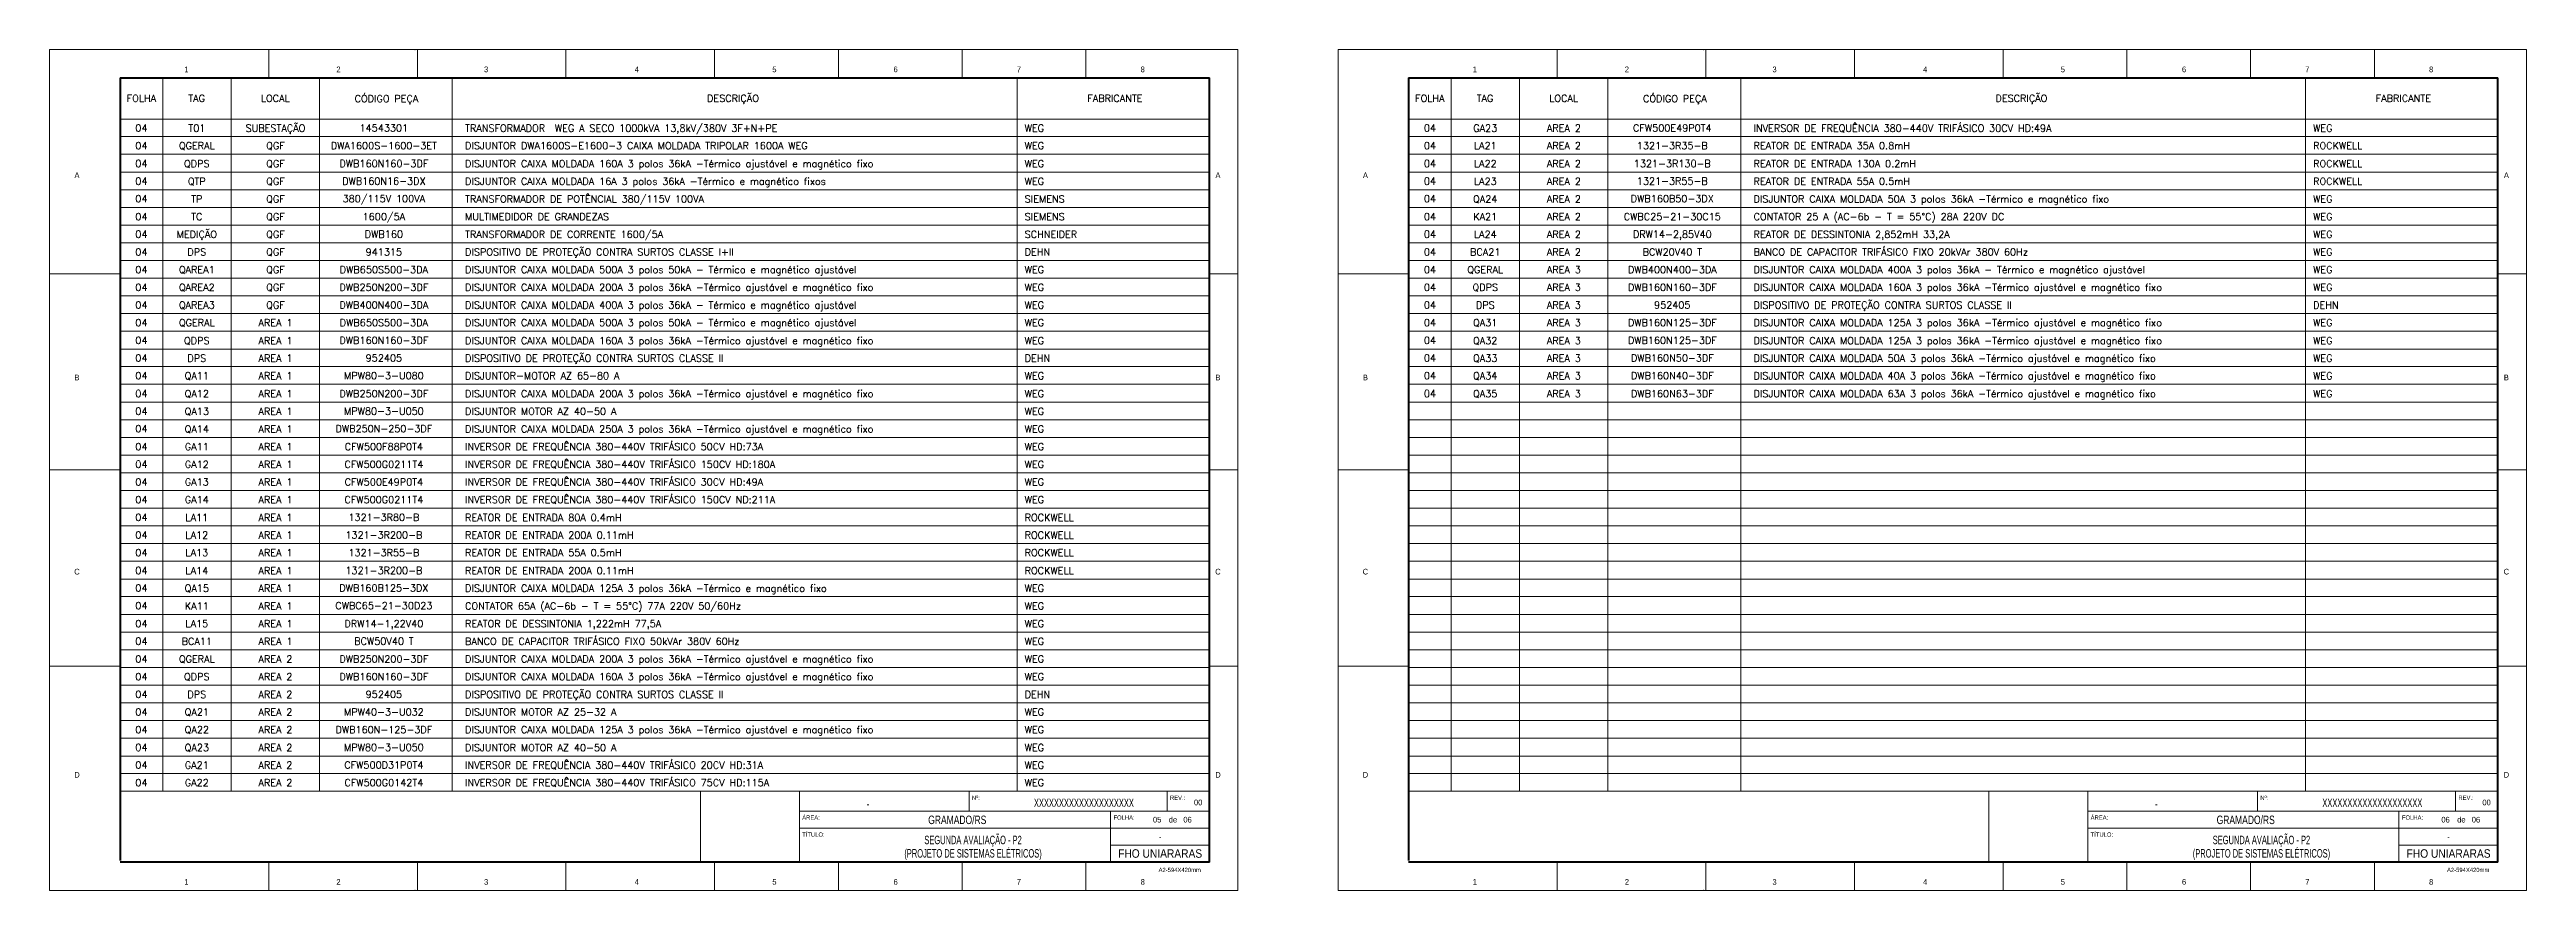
# Model space of a CAD drawing. Header units: millimetres. Extents: x 0 to 3814, y 0 to 420.
# Drawn here: x 2576 to 3814, y 0 to 420 of the extents above; entities that cross this region are included whole.
import ezdxf
from ezdxf.enums import TextEntityAlignment as Align

# ---------------------------------------------------------------- set-up
doc = ezdxf.new("R2010")
doc.units = ezdxf.units.MM
doc.layers.add('Texto capa', color=7, linetype='Continuous')
doc.styles.add('romans', font='romans.shx')
doc.styles.add('Style-INTL_ENGINEERING', font='INTL_ENGINEERING.shx')

msp = doc.modelspace()

# ---------------------------------------------------------------- linework, layer by layer
at = {"color": 7, "linetype": 'Continuous', "lineweight": 0}
for p, q in [((2576, 0.1), (2576, 420.1)), ((3170, 420.1), (2576, 420.1)), ((2685.6, 420.1), (2685.6, 406)), ((2759.9, 420.1), (2759.9, 406)), ((2759.9, 409.3), (2759.9, 406)), ((2834.1, 420.1), (2834.1, 406)), ((2908.4, 420.1), (2908.4, 406)), ((2908.4, 406), (2908.4, 409.3)), ((2970.3, 406), (2970.3, 420.1)), ((3032.1, 406), (3032.1, 420.1)), ((3094, 406), (3094, 420.1)), ((3170, 0.1), (3170, 420.1)), ((3220, 0.1), (3220, 420.1)), ((3814, 420.1), (3220, 420.1)), ((3329.6, 420.1), (3329.6, 406)), ((3403.9, 420.1), (3403.9, 406)), ((3403.9, 409.3), (3403.9, 406)), ((3478.1, 420.1), (3478.1, 406)), ((3552.4, 420.1), (3552.4, 406)), ((3552.4, 406), (3552.4, 409.3)), ((3614.3, 406), (3614.3, 420.1)), ((3676.1, 406), (3676.1, 420.1)), ((3738, 406), (3738, 420.1)), ((3814, 0.1), (3814, 420.1)), ((2632.6, 406), (2632.6, 49.6)), ((2666.7, 406), (2666.7, 49.6)), ((2710.9, 406), (2710.9, 49.6)), ((2777.3, 406), (2777.3, 49.6)), ((3059.6, 406), (3059.6, 49.6)), ((3276.6, 406), (3276.6, 49.6)), ((3310.7, 406), (3310.7, 49.6)), ((3354.9, 406), (3354.9, 49.6)), ((3421.3, 406), (3421.3, 49.6)), ((3703.6, 406), (3703.6, 49.6)), ((3155.8, 385.4), (2611.3, 385.4)), ((3799.8, 385.4), (3255.3, 385.4)), ((3155.8, 376.6), (2611.3, 376.6)), ((3799.8, 376.6), (3255.3, 376.6)), ((3155.8, 367.8), (2611.3, 367.8)), ((3799.8, 367.8), (3255.3, 367.8)), ((3155.8, 358.9), (2611.3, 358.9)), ((3155.8, 350.1), (2611.3, 350.1)), ((3799.8, 358.9), (3255.3, 358.9)), ((3799.8, 350.1), (3255.3, 350.1)), ((3155.8, 341.2), (2611.3, 341.2)), ((3799.8, 341.2), (3255.3, 341.2)), ((3155.8, 332.4), (2611.3, 332.4)), ((3155.8, 323.6), (2611.3, 323.6)), ((3799.8, 332.4), (3255.3, 332.4)), ((3799.8, 323.6), (3255.3, 323.6)), ((3155.8, 314.7), (2611.3, 314.7)), ((3799.8, 314.7), (3255.3, 314.7)), ((2611.4, 308), (2576, 308)), ((3155.8, 305.9), (2611.3, 305.9)), ((3155.9, 308), (3170, 308)), ((3255.4, 308), (3220, 308)), ((3799.8, 305.9), (3255.3, 305.9)), ((3799.9, 308), (3814, 308)), ((3155.8, 297.1), (2611.3, 297.1)), ((3155.8, 288.2), (2611.3, 288.2)), ((3799.8, 297.1), (3255.3, 297.1)), ((3799.8, 288.2), (3255.3, 288.2)), ((3155.8, 279.4), (2611.3, 279.4)), ((3799.8, 279.4), (3255.3, 279.4)), ((3155.8, 270.5), (2611.3, 270.5)), ((3155.8, 261.7), (2611.3, 261.7)), ((3799.8, 270.5), (3255.3, 270.5)), ((3799.8, 261.7), (3255.3, 261.7)), ((3155.8, 252.9), (2611.3, 252.9)), ((3799.8, 252.9), (3255.3, 252.9)), ((3155.8, 244), (2611.3, 244)), ((3799.8, 244), (3255.3, 244)), ((3155.8, 235.2), (2611.3, 235.2)), ((3155.8, 226.3), (2611.3, 226.3)), ((3799.8, 235.2), (3255.3, 235.2)), ((3799.8, 226.3), (3255.3, 226.3)), ((3155.8, 217.5), (2611.3, 217.5)), ((3799.8, 217.5), (3255.3, 217.5)), ((2611.4, 210.1), (2576, 210.1)), ((3155.8, 208.7), (2611.3, 208.7)), ((3155.8, 199.8), (2611.3, 199.8)), ((3155.9, 210.1), (3170, 210.1)), ((3255.4, 210.1), (3220, 210.1)), ((3799.8, 208.7), (3255.3, 208.7)), ((3799.8, 199.8), (3255.3, 199.8)), ((3799.9, 210.1), (3814, 210.1)), ((3155.8, 191), (2611.3, 191)), ((3799.8, 191), (3255.3, 191)), ((3155.8, 182.1), (2611.3, 182.1)), ((3799.8, 182.1), (3255.3, 182.1)), ((3155.8, 173.3), (2611.3, 173.3)), ((3155.8, 164.5), (2611.3, 164.5)), ((3799.8, 173.3), (3255.3, 173.3)), ((3799.8, 164.5), (3255.3, 164.5)), ((3155.8, 155.6), (2611.3, 155.6)), ((3799.8, 155.6), (3255.3, 155.6)), ((3155.8, 146.8), (2611.3, 146.8)), ((3155.8, 137.9), (2611.3, 137.9)), ((3799.8, 146.8), (3255.3, 146.8)), ((3799.8, 137.9), (3255.3, 137.9)), ((3155.8, 129.1), (2611.3, 129.1)), ((3799.8, 129.1), (3255.3, 129.1)), ((2611.4, 112.1), (2576, 112.1)), ((3155.8, 120.3), (2611.3, 120.3)), ((3155.8, 111.4), (2611.3, 111.4)), ((3155.9, 112.1), (3170, 112.1)), ((3255.4, 112.1), (3220, 112.1)), ((3799.8, 120.3), (3255.3, 120.3)), ((3799.8, 111.4), (3255.3, 111.4)), ((3799.9, 112.1), (3814, 112.1)), ((3155.8, 102.6), (2611.3, 102.6)), ((3799.8, 102.6), (3255.3, 102.6)), ((3155.8, 93.7), (2611.3, 93.7)), ((3799.8, 93.7), (3255.3, 93.7)), ((3155.8, 84.9), (2611.3, 84.9)), ((3155.8, 76.1), (2611.3, 76.1)), ((3799.8, 84.9), (3255.3, 84.9)), ((3799.8, 76.1), (3255.3, 76.1)), ((3155.8, 67.2), (2611.3, 67.2)), ((3799.8, 67.2), (3255.3, 67.2)), ((3155.8, 58.4), (2611.3, 58.4)), ((2611.3, 49.6), (2901.3, 49.6)), ((2901.3, 14.3), (2901.3, 49.6)), ((2901.3, 49.6), (3155.8, 49.6)), ((2950.8, 49.6), (2950.8, 14.3)), ((3134.6, 49.6), (3134.6, 39.7)), ((3799.8, 58.4), (3255.3, 58.4)), ((3255.3, 49.6), (3545.3, 49.6)), ((3545.3, 14.3), (3545.3, 49.6)), ((3545.3, 49.6), (3799.8, 49.6)), ((3594.8, 49.6), (3594.8, 14.3)), ((3778.6, 49.6), (3778.6, 39.7)), ((3155.8, 39.7), (2950.8, 39.7)), ((3106.3, 39.7), (3106.3, 14.3)), ((3799.8, 39.7), (3594.8, 39.7)), ((3750.3, 39.7), (3750.3, 14.3)), ((3155.8, 31.2), (2950.8, 31.2)), ((3799.8, 31.2), (3594.8, 31.2)), ((2685.6, 0.1), (2685.6, 14.2)), ((2759.9, 0.1), (2759.9, 14.2)), ((2834.1, 0.1), (2834.1, 14.2)), ((2908.4, 14.2), (2908.4, 10.8)), ((2908.4, 0.1), (2908.4, 14.2)), ((2970.3, 14.2), (2970.3, 0.1)), ((3032.1, 14.2), (3032.1, 0.1)), ((3094, 14.2), (3094, 0.1)), ((3106.3, 22.7), (3155.8, 22.7)), ((3329.6, 0.1), (3329.6, 14.2)), ((3403.9, 0.1), (3403.9, 14.2)), ((3478.1, 0.1), (3478.1, 14.2)), ((3552.4, 14.2), (3552.4, 10.8)), ((3552.4, 0.1), (3552.4, 14.2)), ((3614.3, 14.2), (3614.3, 0.1)), ((3676.1, 14.2), (3676.1, 0.1)), ((3738, 14.2), (3738, 0.1)), ((3750.3, 22.7), (3799.8, 22.7)), ((3170, 0.1), (2576, 0.1)), ((2759.9, 0.1), (2759.9, 3)), ((3814, 0.1), (3220, 0.1)), ((3403.9, 0.1), (3403.9, 3))]:
    msp.add_line(p, q, dxfattribs=at)
at = {"color": 7, "linetype": 'Continuous', "lineweight": 40}
for p, q in [((2611.3, 406), (2611.3, 15)), ((2611.3, 406), (3155.8, 406)), ((3155.8, 14.2), (3155.8, 406)), ((3255.3, 406), (3255.3, 15)), ((3255.3, 406), (3799.8, 406)), ((3799.8, 14.2), (3799.8, 406)), ((3155.8, 14.2), (2611.3, 14.2)), ((3799.8, 14.2), (3255.3, 14.2))]:
    msp.add_line(p, q, dxfattribs=at)
at = {"color": 7, "linetype": 'Continuous', "lineweight": 0}
for p in [(2758.6, 420.1), (3402.6, 420.1), (2758.6, 0.1), (3402.6, 0.1)]:
    msp.add_point(p, dxfattribs=at)
at = {"layer": 'Texto capa', "color": 7, "linetype": 'Continuous', "lineweight": 0}
for p, q in [((3035.6, 49.6), (3035.6, 39.7)), ((3679.6, 49.6), (3679.6, 39.7))]:
    msp.add_line(p, q, dxfattribs=at)

# ---------------------------------------------------------------- texts
at = {"color": 7, "linetype": 'Continuous', "lineweight": 0, "style": 'Style-INTL_ENGINEERING'}
for s, height, p in [('1', 2.83, (2644.4, 410.2)), ('2', 2.83, (2720.4, 410.2)), ('3', 2.83, (2794.2, 410.2)), ('4', 2.83, (2869.5, 410.2)), ('5', 2.83, (2938.3, 410.2)), ('6', 2.83, (2998.9, 410.2)), ('7', 2.83, (3060.5, 410.2)), ('8', 2.83, (3122.4, 410.2)), ('1', 2.83, (3288.4, 410.2)), ('2', 2.83, (3364.4, 410.2)), ('3', 2.83, (3438.2, 410.2)), ('4', 2.83, (3513.5, 410.2)), ('5', 2.83, (3582.3, 410.2)), ('6', 2.83, (3642.9, 410.2)), ('7', 2.83, (3704.5, 410.2)), ('8', 2.83, (3766.4, 410.2)), ('A', 2.83, (2589.7, 357.3)), ('A', 2.83, (3160, 357.3)), ('A', 2.83, (3233.7, 357.3)), ('A', 2.83, (3804, 357.3)), ('B', 2.83, (2589.7, 256.3)), ('B', 2.83, (3160, 256.3)), ('B', 2.83, (3233.7, 256.3)), ('B', 2.83, (3804, 256.3)), ('C', 2.83, (2589.7, 159.3)), ('C', 2.83, (3160, 159.3)), ('C', 2.83, (3233.7, 159.3)), ('C', 2.83, (3804, 159.3)), ('D', 2.83, (2589.7, 57.8)), ('D', 2.83, (3160, 57.8)), ('D', 2.83, (3233.7, 57.8)), ('D', 2.83, (3804, 57.8)), ('1', 2.83, (2644.4, 4.3)), ('2', 2.83, (2720.4, 4.3)), ('3', 2.83, (2794.2, 4.3)), ('4', 2.83, (2869.5, 4.3)), ('5', 2.83, (2938.3, 4.3)), ('6', 2.83, (2998.9, 4.3)), ('7', 2.83, (3060.5, 4.3)), ('8', 2.83, (3122.4, 4.3)), ('A2-594X420mm', 2.121, (3140.9, 10.3)), ('1', 2.83, (3288.4, 4.3)), ('2', 2.83, (3364.4, 4.3)), ('3', 2.83, (3438.2, 4.3)), ('4', 2.83, (3513.5, 4.3)), ('5', 2.83, (3582.3, 4.3)), ('6', 2.83, (3642.9, 4.3)), ('7', 2.83, (3704.5, 4.3)), ('8', 2.83, (3766.4, 4.3)), ('A2-594X420mm', 2.121, (3784.9, 10.3))]:
    msp.add_text(s, height=height, dxfattribs=at).set_placement(p, align=Align.MIDDLE_CENTER)
at = {"color": 7, "linetype": 'Continuous', "lineweight": 0, "style": 'romans'}
for s, height, p in [('FOLHA', 3.54, (2621.9, 395.7)), ('TAG', 3.54, (2649.5, 395.7)), ('LOCAL', 3.54, (2688.8, 395.7)), ('CÓDIGO PEÇA', 3.536, (2744.4, 395.7)), ('DESCRIÇÃO', 3.54, (2917.6, 395.7)), ('FABRICANTE', 3.54, (3108.5, 395.7)), ('FOLHA', 3.54, (3265.9, 395.7)), ('TAG', 3.54, (3293.5, 395.7)), ('LOCAL', 3.54, (3332.8, 395.7)), ('CÓDIGO PEÇA', 3.536, (3388.4, 395.7)), ('DESCRIÇÃO', 3.54, (3561.6, 395.7)), ('FABRICANTE', 3.54, (3752.5, 395.7))]:
    msp.add_text(s, height=height, dxfattribs=at).set_placement(p, align=Align.MIDDLE)
for p in [(2618.9, 379.1), (2618.9, 370.3), (3262.9, 379.1), (3262.9, 370.3), (2618.9, 361.4), (3262.9, 361.4), (2618.9, 352.6), (2618.9, 343.8), (3262.9, 352.6), (3262.9, 343.8), (2618.9, 334.9), (3262.9, 334.9), (2618.9, 326.1), (3262.9, 326.1), (2618.9, 317.2), (2618.9, 308.4), (3262.9, 317.2), (3262.9, 308.4), (2618.9, 299.6), (3262.9, 299.6), (2618.9, 290.7), (2618.9, 281.9), (3262.9, 290.7), (3262.9, 281.9), (2618.9, 273.1), (3262.9, 273.1), (2618.9, 264.2), (3262.9, 264.2), (2618.9, 255.4), (2618.9, 246.5), (3262.9, 255.4), (3262.9, 246.5), (2618.9, 237.7), (2618.9, 228.9), (2618.9, 220), (2618.9, 211.2), (2618.9, 202.3), (2618.9, 193.5), (2618.9, 184.7), (2618.9, 175.8), (2618.9, 167), (2618.9, 158.1), (2618.9, 149.3), (2618.9, 140.5), (2618.9, 131.6), (2618.9, 122.8), (2618.9, 113.9), (2618.9, 105.1), (2618.9, 96.3), (2618.9, 87.4), (2618.9, 78.6), (2618.9, 69.7), (2618.9, 60.9), (2618.9, 52.1)]:
    msp.add_text('04', height=3.54, dxfattribs=at).set_placement(p)
for s, p in [('QGERAL', (2649.6, 369.2)), ('T01', (2649.6, 378)), ('SUBESTAÇÃO', (2688.9, 378)), ('QGF', (2688.9, 369.2)), ('GA23', (3293.6, 378)), ('LA21', (3293.6, 369.2)), ('AREA 2', (3332.9, 378)), ('AREA 2', (3332.9, 369.2)), ('QDPS', (2649.6, 360.3)), ('QGF', (2688.9, 360.3)), ('LA22', (3293.6, 360.3)), ('AREA 2', (3332.9, 360.3)), ('QTP', (2649.6, 351.5)), ('TP', (2649.6, 342.6)), ('QGF', (2688.9, 351.5)), ('QGF', (2688.9, 342.6)), ('QA24', (3293.6, 342.6)), ('LA23', (3293.6, 351.5)), ('AREA 2', (3332.9, 351.5)), ('AREA 2', (3332.9, 342.6)), ('TC', (2649.6, 333.8)), ('QGF', (2688.9, 333.8)), ('KA21', (3293.6, 333.8)), ('AREA 2', (3332.9, 333.8)), ('MEDIÇÃO', (2649.6, 325)), ('QGF', (2688.9, 325)), ('LA24', (3293.6, 325)), ('AREA 2', (3332.9, 325)), ('QAREA1', (2649.6, 307.3)), ('DPS', (2649.6, 316.1)), ('QGF', (2688.9, 316.1)), ('QGF', (2688.9, 307.3)), ('QGERAL', (3293.6, 307.3)), ('BCA21', (3293.6, 316.1)), ('AREA 2', (3332.9, 316.1)), ('AREA 3', (3332.9, 307.3)), ('QAREA2', (2649.6, 298.5)), ('QGF', (2688.9, 298.5)), ('QDPS', (3293.6, 298.5)), ('AREA 3', (3332.9, 298.5)), ('QAREA3', (2649.6, 289.6)), ('QGERAL', (2649.6, 280.8)), ('AREA 1', (2688.9, 280.8)), ('QGF', (2688.9, 289.6)), ('QA31', (3293.6, 280.8)), ('DPS', (3293.6, 289.6)), ('AREA 3', (3332.9, 289.6)), ('AREA 3', (3332.9, 280.8)), ('QDPS', (2649.6, 271.9)), ('AREA 1', (2688.9, 271.9)), ('QA32', (3293.6, 271.9)), ('AREA 3', (3332.9, 271.9)), ('DPS', (2649.6, 263.1)), ('AREA 1', (2688.9, 263.1)), ('QA33', (3293.6, 263.1)), ('AREA 3', (3332.9, 263.1)), ('QA11', (2649.6, 254.3)), ('QA12', (2649.6, 245.4)), ('AREA 1', (2688.9, 254.3)), ('AREA 1', (2688.9, 245.4)), ('QA34', (3293.6, 254.3)), ('QA35', (3293.6, 245.4)), ('AREA 3', (3332.9, 254.3)), ('AREA 3', (3332.9, 245.4)), ('QA13', (2649.6, 236.6)), ('AREA 1', (2688.9, 236.6)), ('QA14', (2649.6, 227.7)), ('GA11', (2649.6, 218.9)), ('AREA 1', (2688.9, 227.7)), ('AREA 1', (2688.9, 218.9)), ('GA12', (2649.6, 210.1)), ('AREA 1', (2688.9, 210.1)), ('GA13', (2649.6, 201.2)), ('AREA 1', (2688.9, 201.2)), ('GA14', (2649.6, 192.4)), ('LA11', (2649.6, 183.5)), ('AREA 1', (2688.9, 192.4)), ('AREA 1', (2688.9, 183.5)), ('LA12', (2649.6, 174.7)), ('AREA 1', (2688.9, 174.7)), ('LA13', (2649.6, 165.9)), ('LA14', (2649.6, 157)), ('AREA 1', (2688.9, 165.9)), ('AREA 1', (2688.9, 157)), ('QA15', (2649.6, 148.2)), ('AREA 1', (2688.9, 148.2)), ('KA11', (2649.6, 139.3)), ('AREA 1', (2688.9, 139.3)), ('BCA11', (2649.6, 121.7)), ('LA15', (2649.6, 130.5)), ('AREA 1', (2688.9, 130.5)), ('AREA 1', (2688.9, 121.7)), ('QGERAL', (2649.6, 112.8)), ('AREA 2', (2688.9, 112.8)), ('QDPS', (2649.6, 104)), ('DPS', (2649.6, 95.1)), ('AREA 2', (2688.9, 104)), ('AREA 2', (2688.9, 95.1)), ('QA21', (2649.6, 86.3)), ('AREA 2', (2688.9, 86.3)), ('QA22', (2649.6, 77.5)), ('AREA 2', (2688.9, 77.5)), ('QA23', (2649.6, 68.6)), ('GA21', (2649.6, 59.8)), ('AREA 2', (2688.9, 68.6)), ('AREA 2', (2688.9, 59.8)), ('GA22', (2649.6, 51)), ('AREA 2', (2688.9, 51))]:
    msp.add_text(s, height=3.54, dxfattribs=at).set_placement(p, align=Align.BOTTOM_CENTER)
for s, height, p in [('DWA1600S-1600-3ET', 3.536, (2743.1, 370.3)), ('14543301', 3.54, (2743.1, 379.1)), ('CFW500E49P0T4', 3.536, (3387.1, 379.1)), ('1321-3R35-B', 3.536, (3387.1, 370.3)), ('DWB160N160-3DF', 3.536, (2743.1, 361.4)), ('1321-3R130-B', 3.536, (3387.1, 361.4)), ('DWB160N16-3DX', 3.536, (2743.1, 352.6)), ('380/115V 100VA', 3.536, (2743.1, 343.8)), ('DWB160B50-3DX', 3.536, (3387.1, 343.8)), ('1321-3R55-B', 3.536, (3387.1, 352.6)), ('1600/5A', 3.54, (2743.1, 334.9)), ('CWBC25-21-30C15', 3.536, (3387.1, 334.9)), ('DWB160', 3.54, (2743.1, 326.1)), ('DRW14-2,85V40', 3.536, (3387.1, 326.1)), ('DWB650S500-3DA', 3.536, (2743.1, 308.4)), ('941315', 3.54, (2743.1, 317.2)), ('DWB400N400-3DA', 3.536, (3387.1, 308.4)), ('BCW20V40 T', 3.54, (3387.1, 317.2)), ('DWB250N200-3DF', 3.536, (2743.1, 299.6)), ('DWB160N160-3DF', 3.536, (3387.1, 299.6)), ('DWB400N400-3DA', 3.536, (2743.1, 290.7)), ('DWB650S500-3DA', 3.536, (2743.1, 281.9)), ('DWB160N125-3DF', 3.536, (3387.1, 281.9)), ('952405', 3.54, (3387.1, 290.7)), ('DWB160N160-3DF', 3.536, (2743.1, 273.1)), ('DWB160N125-3DF', 3.536, (3387.1, 273.1)), ('952405', 3.54, (2743.1, 264.2)), ('DWB160N50-3DF', 3.536, (3387.1, 264.2)), ('DWB250N200-3DF', 3.536, (2743.1, 246.5)), ('MPW80-3-U080', 3.536, (2743.1, 255.4)), ('DWB160N40-3DF', 3.536, (3387.1, 255.4)), ('DWB160N63-3DF', 3.536, (3387.1, 246.5)), ('MPW80-3-U050', 3.536, (2743.1, 237.7)), ('DWB250N-250-3DF', 3.536, (2743.1, 228.9)), ('CFW500F88P0T4', 3.536, (2743.1, 220)), ('CFW500G0211T4', 3.536, (2743.1, 211.2)), ('CFW500E49P0T4', 3.536, (2743.1, 202.3)), ('CFW500G0211T4', 3.536, (2743.1, 193.5)), ('1321-3R80-B', 3.536, (2743.1, 184.7)), ('1321-3R200-B', 3.536, (2743.1, 175.8)), ('1321-3R200-B', 3.536, (2743.1, 158.1)), ('1321-3R55-B', 3.536, (2743.1, 167)), ('DWB160B125-3DX', 3.536, (2743.1, 149.3)), ('CWBC65-21-30D23', 3.536, (2743.1, 140.5)), ('DRW14-1,22V40', 3.536, (2743.1, 131.6)), ('BCW50V40 T', 3.54, (2743.1, 122.8)), ('DWB250N200-3DF', 3.536, (2743.1, 113.9)), ('DWB160N160-3DF', 3.536, (2743.1, 105.1)), ('952405', 3.54, (2743.1, 96.3)), ('MPW40-3-U032', 3.536, (2743.1, 87.4)), ('DWB160N-125-3DF', 3.536, (2743.1, 78.6)), ('MPW80-3-U050', 3.536, (2743.1, 69.7)), ('CFW500D31P0T4', 3.536, (2743.1, 60.9)), ('CFW500G0142T4', 3.536, (2743.1, 52.1))]:
    msp.add_text(s, height=height, dxfattribs=at).set_placement(p, align=Align.CENTER)
for s, height, p in [('TRANSFORMADOR  WEG A SECO 1000kVA 13,8kV/380V 3F+N+PE ', 3.536, (2783.7, 378)), ('DISJUNTOR DWA1600S-E1600-3 CAIXA MOLDADA TRIPOLAR 1600A WEG', 3.536, (2783.7, 369.2)), ('WEG', 3.54, (3063.4, 378)), ('WEG', 3.54, (3063.4, 369.2)), ('INVERSOR DE FREQUÊNCIA 380-440V TRIFÁSICO 30CV HD:49A', 3.536, (3427.7, 378)), ('REATOR DE ENTRADA 35A 0.8mH', 3.536, (3427.7, 369.2)), ('WEG', 3.54, (3707.4, 378)), ('ROCKWELL', 3.54, (3707.4, 369.2)), ('DISJUNTOR CAIXA MOLDADA 160A 3 polos 36kA -Térmico ajustável e magnético fixo', 3.536, (2783.7, 360.3)), ('WEG', 3.54, (3063.4, 360.3)), ('REATOR DE ENTRADA 130A 0.2mH', 3.536, (3427.7, 360.3)), ('ROCKWELL', 3.54, (3707.4, 360.3)), ('TRANSFORMADOR DE POTÊNCIAL 380/115V 100VA', 3.536, (2783.7, 342.6)), ('DISJUNTOR CAIXA MOLDADA 16A 3 polos 36kA -Térmico e magnético fixos', 3.536, (2783.7, 351.5)), ('WEG', 3.54, (3063.4, 351.5)), ('SIEMENS', 3.54, (3063.4, 342.6)), ('REATOR DE ENTRADA 55A 0.5mH', 3.536, (3427.7, 351.5)), ('DISJUNTOR CAIXA MOLDADA 50A 3 polos 36kA -Térmico e magnético fixo', 3.536, (3427.7, 342.6)), ('WEG', 3.54, (3707.4, 342.6)), ('ROCKWELL', 3.54, (3707.4, 351.5)), ('MULTIMEDIDOR DE GRANDEZAS', 3.536, (2783.7, 333.8)), ('SIEMENS', 3.54, (3063.4, 333.8)), ('CONTATOR 25 A (AC-6b - T = 55°C) 28A 220V DC', 3.536, (3427.7, 333.8)), ('WEG', 3.54, (3707.4, 333.8)), ('TRANSFORMADOR DE CORRENTE 1600/5A', 3.536, (2783.7, 325)), ('SCHNEIDER', 3.54, (3063.4, 325)), ('REATOR DE DESSINTONIA 2,852mH 33,2A', 3.536, (3427.7, 325)), ('BANCO DE CAPACITOR TRIFÁSICO FIXO 20kVAr 380V 60Hz', 3.536, (3427.7, 316.1)), ('WEG', 3.54, (3707.4, 325)), ('DISPOSITIVO DE PROTEÇÃO CONTRA SURTOS CLASSE I+II', 3.536, (2783.7, 316.1)), ('DISJUNTOR CAIXA MOLDADA 500A 3 polos 50kA - Térmico e magnético ajustável', 3.536, (2783.7, 307.3)), ('WEG', 3.54, (3063.4, 307.3)), ('DEHN', 3.54, (3063.4, 316.1)), ('DISJUNTOR CAIXA MOLDADA 400A 3 polos 36kA - Térmico e magnético ajustável', 3.536, (3427.7, 307.3)), ('WEG', 3.54, (3707.4, 316.1)), ('WEG', 3.54, (3707.4, 307.3)), ('DISJUNTOR CAIXA MOLDADA 200A 3 polos 36kA -Térmico ajustável e magnético fixo', 3.536, (2783.7, 298.5)), ('WEG', 3.54, (3063.4, 298.5)), ('DISJUNTOR CAIXA MOLDADA 160A 3 polos 36kA -Térmico ajustável e magnético fixo', 3.536, (3427.7, 298.5)), ('WEG', 3.54, (3707.4, 298.5)), ('DISJUNTOR CAIXA MOLDADA 400A 3 polos 36kA - Térmico e magnético ajustável', 3.536, (2783.7, 289.6)), ('DISJUNTOR CAIXA MOLDADA 500A 3 polos 50kA - Térmico e magnético ajustável', 3.536, (2783.7, 280.8)), ('WEG', 3.54, (3063.4, 289.6)), ('WEG', 3.54, (3063.4, 280.8)), ('DISPOSITIVO DE PROTEÇÃO CONTRA SURTOS CLASSE II', 3.536, (3427.7, 289.6)), ('DISJUNTOR CAIXA MOLDADA 125A 3 polos 36kA -Térmico ajustável e magnético fixo', 3.536, (3427.7, 280.8)), ('WEG', 3.54, (3707.4, 280.8)), ('DEHN', 3.54, (3707.4, 289.6)), ('DISJUNTOR CAIXA MOLDADA 160A 3 polos 36kA -Térmico ajustável e magnético fixo', 3.536, (2783.7, 271.9)), ('WEG', 3.54, (3063.4, 271.9)), ('DISJUNTOR CAIXA MOLDADA 125A 3 polos 36kA -Térmico ajustável e magnético fixo', 3.536, (3427.7, 271.9)), ('WEG', 3.54, (3707.4, 271.9)), ('DISPOSITIVO DE PROTEÇÃO CONTRA SURTOS CLASSE II', 3.536, (2783.7, 263.1)), ('DEHN', 3.54, (3063.4, 263.1)), ('DISJUNTOR CAIXA MOLDADA 50A 3 polos 36kA -Térmico ajustável e magnético fixo', 3.536, (3427.7, 263.1)), ('WEG', 3.54, (3707.4, 263.1)), ('DISJUNTOR-MOTOR AZ 65-80 A', 3.536, (2783.7, 254.3)), ('DISJUNTOR CAIXA MOLDADA 200A 3 polos 36kA -Térmico ajustável e magnético fixo', 3.536, (2783.7, 245.4)), ('WEG', 3.54, (3063.4, 254.3)), ('WEG', 3.54, (3063.4, 245.4)), ('DISJUNTOR CAIXA MOLDADA 40A 3 polos 36kA -Térmico ajustável e magnético fixo', 3.536, (3427.7, 254.3)), ('DISJUNTOR CAIXA MOLDADA 63A 3 polos 36kA -Térmico ajustável e magnético fixo', 3.536, (3427.7, 245.4)), ('WEG', 3.54, (3707.4, 254.3)), ('WEG', 3.54, (3707.4, 245.4)), ('DISJUNTOR MOTOR AZ 40-50 A ', 3.536, (2783.7, 236.6)), ('WEG', 3.54, (3063.4, 236.6)), ('DISJUNTOR CAIXA MOLDADA 250A 3 polos 36kA -Térmico ajustável e magnético fixo', 3.536, (2783.7, 227.7)), ('INVERSOR DE FREQUÊNCIA 380-440V TRIFÁSICO 50CV HD:73A', 3.536, (2783.7, 218.9)), ('WEG', 3.54, (3063.4, 227.7)), ('WEG', 3.54, (3063.4, 218.9)), ('INVERSOR DE FREQUÊNCIA 380-440V TRIFÁSICO 150CV HD:180A', 3.536, (2783.7, 210.1)), ('WEG', 3.54, (3063.4, 210.1)), ('INVERSOR DE FREQUÊNCIA 380-440V TRIFÁSICO 30CV HD:49A', 3.536, (2783.7, 201.2)), ('INVERSOR DE FREQUÊNCIA 380-440V TRIFÁSICO 150CV ND:211A', 3.536, (2783.7, 192.4)), ('WEG', 3.54, (3063.4, 201.2)), ('REATOR DE ENTRADA 80A 0.4mH', 3.536, (2783.7, 183.5)), ('WEG', 3.54, (3063.4, 192.4)), ('ROCKWELL', 3.54, (3063.4, 183.5)), ('REATOR DE ENTRADA 200A 0.11mH', 3.536, (2783.7, 174.7)), ('ROCKWELL', 3.54, (3063.4, 174.7)), ('REATOR DE ENTRADA 55A 0.5mH', 3.536, (2783.7, 165.9)), ('REATOR DE ENTRADA 200A 0.11mH', 3.536, (2783.7, 157)), ('ROCKWELL', 3.54, (3063.4, 165.9)), ('ROCKWELL', 3.54, (3063.4, 157)), ('DISJUNTOR CAIXA MOLDADA 125A 3 polos 36kA -Térmico e magnético fixo', 3.536, (2783.7, 148.2)), ('WEG', 3.54, (3063.4, 148.2)), ('CONTATOR 65A (AC-6b - T = 55°C) 77A 220V 50/60Hz', 3.536, (2783.7, 139.3)), ('WEG', 3.54, (3063.4, 139.3)), ('REATOR DE DESSINTONIA 1,222mH 77,5A', 3.536, (2783.7, 130.5)), ('BANCO DE CAPACITOR TRIFÁSICO FIXO 50kVAr 380V 60Hz', 3.536, (2783.7, 121.7)), ('WEG', 3.54, (3063.4, 130.5)), ('WEG', 3.54, (3063.4, 121.7)), ('DISJUNTOR CAIXA MOLDADA 200A 3 polos 36kA -Térmico ajustável e magnético fixo', 3.536, (2783.7, 112.8)), ('WEG', 3.54, (3063.4, 112.8)), ('DISJUNTOR CAIXA MOLDADA 160A 3 polos 36kA -Térmico ajustável e magnético fixo', 3.536, (2783.7, 104)), ('DISPOSITIVO DE PROTEÇÃO CONTRA SURTOS CLASSE II', 3.536, (2783.7, 95.1)), ('WEG', 3.54, (3063.4, 104)), ('DEHN', 3.54, (3063.4, 95.1)), ('DISJUNTOR MOTOR AZ 25-32 A ', 3.536, (2783.7, 86.3)), ('WEG', 3.54, (3063.4, 86.3)), ('DISJUNTOR CAIXA MOLDADA 125A 3 polos 36kA -Térmico ajustável e magnético fixo', 3.536, (2783.7, 77.5)), ('WEG', 3.54, (3063.4, 77.5)), ('DISJUNTOR MOTOR AZ 40-50 A ', 3.536, (2783.7, 68.6)), ('INVERSOR DE FREQUÊNCIA 380-440V TRIFÁSICO 20CV HD:31A', 3.536, (2783.7, 59.8)), ('WEG', 3.54, (3063.4, 68.6)), ('WEG', 3.54, (3063.4, 59.8)), ('INVERSOR DE FREQUÊNCIA 380-440V TRIFÁSICO 75CV HD:115A', 3.536, (2783.7, 51)), ('WEG', 3.54, (3063.4, 51))]:
    msp.add_text(s, height=height, dxfattribs=at).set_placement(p, align=Align.BOTTOM_LEFT)
at = {"layer": 'Texto capa', "color": 7, "linetype": 'Continuous', "lineweight": 0, "style": 'Style-INTL_ENGINEERING'}
for s, p in [('ÁREA:', (2952.2, 35.4)), ('Nº:', (3037, 45.3)), ('FOLHA:', (3107.8, 35.4)), ('REV.:', (3136, 45.3)), ('ÁREA:', (3596.2, 35.4)), ('Nº:', (3681, 45.3)), ('FOLHA:', (3751.8, 35.4)), ('REV.:', (3780, 45.3)), ('TÍTULO:', (2952.2, 26.9)), ('TÍTULO:', (3596.2, 26.9))]:
    msp.add_text(s, height=2.12, dxfattribs=at).set_placement(p)
at = {"layer": 'Texto capa', "color": 7, "linetype": 'Continuous', "lineweight": 40, "style": 'Style-INTL_ENGINEERING'}
for s, height, width, p in [('GRAMADO/RS', 4.24, 0.75, (3029.7, 35.4)), ('XXXXXXXXXXXXXXXXXXXX', 4.243, 0.66, (3093, 43.8)), ('GRAMADO/RS', 4.24, 0.75, (3673.7, 35.4)), ('XXXXXXXXXXXXXXXXXXXX', 4.243, 0.66, (3737, 43.8)), ('SEGUNDA AVALIAÇÃO - P2 ', 4.243, 0.66, (3038.1, 25.2)), ('SEGUNDA AVALIAÇÃO - P2 ', 4.243, 0.66, (3682.1, 25.2)), ('(PROJETO DE SISTEMAS ELÉTRICOS) ', 4.243, 0.66, (3038.1, 18.5)), ('(PROJETO DE SISTEMAS ELÉTRICOS) ', 4.243, 0.66, (3682.1, 18.5))]:
    msp.add_text(s, height=height, dxfattribs=dict(at, width=width)).set_placement(p, align=Align.MIDDLE)
at = {"layer": 'Texto capa', "color": 7, "linetype": 'Continuous', "lineweight": 0, "style": 'Style-INTL_ENGINEERING'}
for s, p in [('00', (3150.1, 44)), ('00', (3794.1, 44)), ('05', (3129.6, 35.4)), ('de', (3137.5, 35.4)), ('06', (3144.8, 35.4)), ('06', (3773.6, 35.4)), ('de', (3781.5, 35.4)), ('06', (3788.8, 35.4))]:
    msp.add_text(s, height=2.83, dxfattribs=at).set_placement(p, align=Align.MIDDLE_CENTER)
at = {"layer": 'Texto capa', "color": 7, "linetype": 'Continuous', "lineweight": 0, "style": 'Style-INTL_ENGINEERING', "width": 0.9}
for p in [(3131.1, 26.9), (3775.1, 26.9)]:
    msp.add_text('-', height=2.83, dxfattribs=at).set_placement(p, align=Align.MIDDLE_CENTER)
at = {"layer": 'Texto capa', "color": 7, "linetype": 'Continuous', "lineweight": 40, "style": 'Style-INTL_ENGINEERING', "width": 0.9}
for p in [(3131.1, 18.5), (3775.1, 18.5)]:
    msp.add_text('FHO UNIARARAS', height=4.243, dxfattribs=at).set_placement(p, align=Align.MIDDLE_CENTER)
at = {"layer": 'Texto capa', "color": 7, "linetype": 'Continuous', "lineweight": 40, "char_height": 4.243, "attachment_point": 7, "line_spacing_factor": 0.6, "style": 'Style-INTL_ENGINEERING'}
for insert in [(2984.4, 41.1), (3628.4, 41.1)]:
    msp.add_mtext('{\\W0.7333;-}', dxfattribs=dict(at, insert=insert))

doc.saveas('drawing.dxf')
